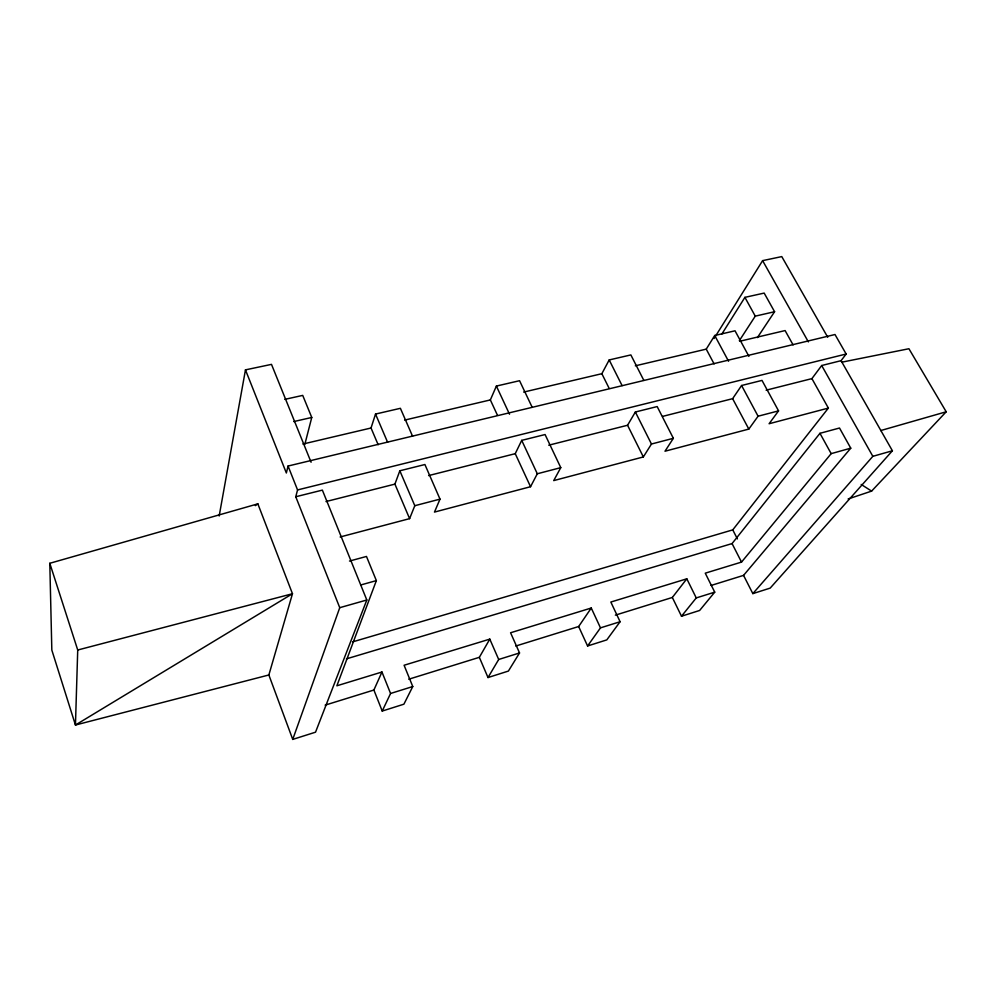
<?xml version="1.0" encoding="UTF-8"?>
<svg xmlns="http://www.w3.org/2000/svg" width="996" height="996" viewBox="0 0 996 996"><rect width="100%" height="100%" fill="white"/><g stroke="black" fill="none" stroke-linecap="round" stroke-linejoin="round"><path stroke-width="1.49" d="M77.725 650.015L75.447 725.026L268.858 674.977L292.475 593.74L257.852 503.852L49.8 563.288L51.829 650.077L75.447 725.026L292.475 593.74L77.725 650.015L49.8 563.288M219.17 516.003L245.464 369.865L271.497 364.374L311.088 462.256M766.123 390.195L811.914 378.617L821.688 365.52L841.072 360.677L846.152 354.016L834.997 334.519L288.056 466.041L286.35 473L245.464 369.865M304.851 444.303L311.76 417.461L302.722 395.4L284.794 399.371M295.762 496.755L322.368 490.119L366.814 600.003L315.533 732.185L292.737 739.406L339.748 607.685L295.762 496.755L297.555 489.932L288.056 466.041M378.156 444.739L371.035 428.006L375.529 414.062L400.392 408.31L412.568 436.236M340.146 536.981L409.605 518.642L394.914 484.118L399.832 470.784L424.906 464.522L440.008 499.133L434.48 512.081L530.544 486.72L537.305 473.772L560.773 467.647L545.073 434.542L521.717 440.369L515.243 453.678L428.616 475.59M349.496 561.059L366.478 556.453L376.364 580.618L336.872 685.796L381.966 672.014L390.569 693.477L382.227 711.057L373.886 690.029L381.966 672.014M409.605 518.642L414.797 505.707L399.832 470.784M497.452 415.257L490.356 399.931L496.382 386.075L519.563 380.709L532.138 407.227M489.795 639.121L479.35 657.323L488.003 677.541L498.697 659.477L489.795 639.121L404.09 665.253L412.767 686.543L403.903 704.184L382.227 711.057M523.659 392.088L601.845 373.699L609.191 359.942L630.854 354.925L643.827 380.372M560.773 467.647L553.726 480.595L643.354 456.94L651.459 444.017L673.358 438.302L657.173 406.567L635.361 412.008L627.555 425.255L548.734 445.2M591.263 608.021L578.651 626.521L587.578 645.981L600.476 627.866L591.263 608.021L510.575 632.759L519.539 652.953L508.396 671.067L488.003 677.541M635.336 365.818L706.239 349.135L714.73 335.503L735.023 330.797L748.917 356.356M714.057 338.528L762.612 260.641L781.773 256.595L827.726 337.246M721.876 334.009L744.908 297.356L764.169 293.085L774.577 311.723L757.396 337.594M673.358 438.302L665.004 451.213L748.818 429.089L758.081 416.216L778.561 410.875L762.002 380.41L741.584 385.502L732.62 398.674L662.552 416.403M739.331 340.694L755.267 316.143L774.577 311.723M686.804 578.813L672.337 597.463L681.488 616.225L696.254 597.924L686.804 578.813L610.834 602.045L620.085 621.728L606.801 639.893L587.578 645.981M778.561 410.875L769.099 423.736L828.373 408.086L811.914 378.617M352.534 641.91L732.757 529.872L828.373 408.086M346.384 658.879L732.06 543.579L819.957 433.322L839.504 428.019L850.758 448.175L743.551 575.377L711.094 585.449M850.758 448.175L831.174 453.641L741.522 562.093L705.255 573.173L714.73 592.147L699.628 610.473L681.488 616.225M743.551 575.377L752.839 593.616L872.832 456.33L892.404 450.777L841.072 360.677M892.404 450.777L770.182 588.113L752.839 593.616M848.119 498.971L871.6 491.115L946.2 411.784L908.925 348.737L841.807 362.183M255.325 505.644L257.852 503.852M498.697 659.477L519.539 652.953M390.569 693.477L412.767 686.543M600.476 627.866L620.085 621.728M696.254 597.924L714.73 592.147M325.132 705.143L373.886 690.029M408.734 679.222L479.35 657.323M515.766 646.031L578.651 626.521M615.366 615.142L672.337 597.463M880.651 430.571L946.2 411.784M339.748 607.685L366.814 600.003M360.739 584.976L376.364 580.618M414.797 505.707L440.008 499.133M325.978 501.561L394.914 484.118M297.555 489.932L846.152 354.016M302.896 444.042L371.035 428.006M404.6 420.113L490.356 399.931M739.891 341.217L785.097 330.572L793.102 344.902M293.77 421.569L311.76 417.461M861.191 484.442L871.6 491.115M762.612 260.641L808.379 341.902M821.688 365.52L872.832 456.33M744.908 297.356L755.267 316.143M819.957 433.322L831.174 453.641M714.73 335.503L728.562 361.262M741.584 385.502L758.081 416.216M706.239 349.135L714.107 363.914M732.62 398.674L748.818 429.089M732.757 529.872L737.376 538.886M732.06 543.579L741.522 562.093M609.191 359.942L622.089 385.601M635.361 412.008L651.459 444.017M601.845 373.699L609.179 388.403M627.555 425.255L643.354 456.94M496.382 386.075L509.516 414.224M521.717 440.369L537.305 473.772M515.243 453.678L530.544 486.72M375.529 414.062L387.606 442.249M268.858 674.977L292.737 739.406"/></g></svg>
